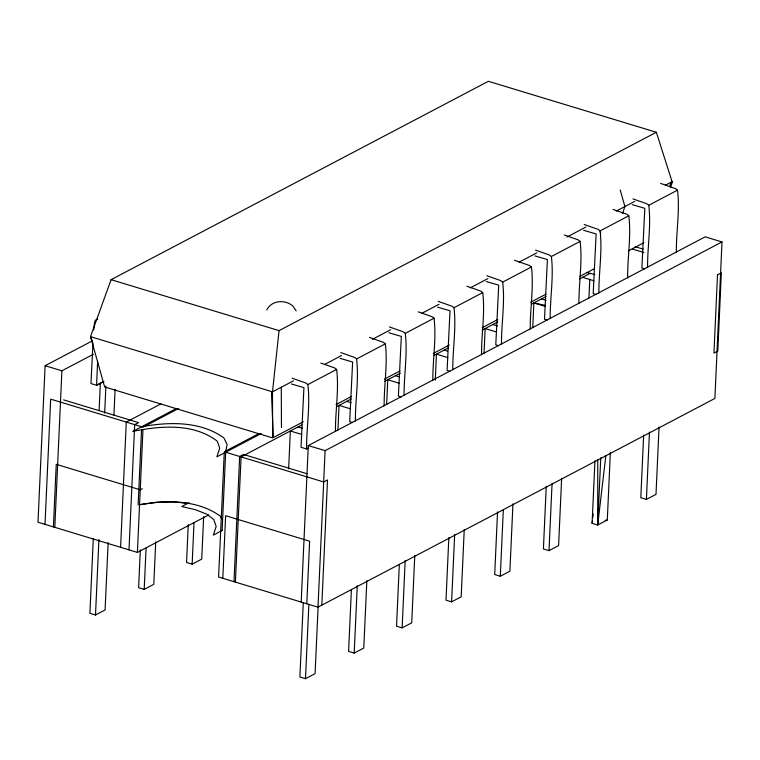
<?xml version="1.0" encoding="UTF-8"?>
<svg xmlns="http://www.w3.org/2000/svg" width="760" height="760" viewBox="0 0 760 760"><rect width="100%" height="100%" fill="white"/><g stroke="black" fill="none" stroke-linecap="round" stroke-linejoin="round"><path stroke-width="1.14" d="M594.947 460.731L592.106 523.327L597.711 525.027L597.75 459.8M97.641 361.171L96.577 385.272L90.972 383.572L92.967 342.855M291.479 383.99L303.933 387.638L300.998 447.288L306.594 448.989C306.413 427.614 310.394 405.802 307.876 384.57L305.909 383.059L292.077 378.185M335.454 431.537C335.274 410.932 339.14 389.899 336.632 369.445L334.666 367.925L320.834 363.062M355.395 421.049C355.214 400.444 359.081 379.411 356.573 358.957L354.606 357.438L340.774 352.573M384.151 405.925C383.971 385.32 387.837 364.287 385.339 343.834L383.363 342.313L369.531 337.449M404.092 395.438C403.911 374.832 407.778 353.799 405.279 333.345L403.303 331.825L389.471 326.962M432.849 380.304C432.668 359.708 436.534 338.675 434.036 318.221L432.06 316.702L418.228 311.837M452.789 369.825C452.608 349.22 456.475 328.187 453.976 307.733L452 306.213L438.168 301.349M481.545 354.692C481.365 334.096 485.241 313.063 482.733 292.609L480.757 291.089L466.925 286.226M501.486 344.213C501.306 323.608 505.181 302.575 502.673 282.122L500.697 280.601L486.865 275.738M530.242 329.08C530.062 308.484 533.938 287.451 531.43 266.998L529.454 265.477L514.501 260.252M550.183 318.601C550.003 297.996 553.878 276.963 551.37 256.51L549.394 254.99L535.562 250.126M578.939 303.468C578.759 282.872 582.635 261.839 580.127 241.385L578.151 239.865L564.319 234.992M598.889 292.99C598.709 272.384 602.566 251.36 600.067 230.898L598.091 229.377L584.26 224.513M627.646 277.856C627.466 257.26 631.332 236.227 628.824 215.773L626.848 214.254L613.016 209.38M647.586 267.377C647.406 246.772 651.272 225.739 648.764 205.285L646.798 203.766L632.966 198.901M676.343 252.244C676.163 231.648 680.029 210.615 677.521 190.161L675.554 188.641L660.592 183.416M92.359 340.869L45.106 365.712L38 522.225L137.398 552.406L208.829 514.843M45.001 524.343L50.682 399.142L143.079 427.167L178.714 408.433M53.399 526.927L56.24 464.322L140.239 489.801L142.339 488.699M54.796 527.317L61.902 370.813L93.404 354.245M93.28 538.878L89.898 613.292L95.504 614.992L105.089 609.947L108.148 542.621M99.123 410.219L100.348 383.23M95.504 614.992L98.933 539.391M104.671 413.098L105.896 386.099M113.933 415.093L115.111 389.272M120.593 547.276L126.284 422.075L160.864 403.892M129 549.832L134.681 424.622L138.519 422.608L63.602 399.874M138.13 505.001L141.522 430.198M137.398 552.406L142.975 429.533M140.325 549.879L138.605 587.679L144.2 589.38L153.795 584.336L155.724 541.813M144.2 589.38L146.082 548.036M188.252 524.675L186.542 562.476L192.137 564.167L201.723 559.132L203.661 516.61M192.137 564.167L194.018 522.832M224.228 452.988L218.595 577.011L317.993 607.164L714.894 398.44L722 241.936L705.204 236.835L308.294 445.559L301.188 602.072M222.119 530.48L225.682 452.228L227.078 444.286L223.829 437.855C200.374 421.002 168.929 421.743 141.683 426.74M222.794 578.312L225.634 515.707L309.633 541.196L306.793 603.801M233.994 581.685L239.675 456.475L243.513 454.461L307.078 473.746M235.391 582.103L241.082 456.902L301.863 424.935M288.638 468.787L290.358 430.986L301.701 434.425M303.278 602.585L299.896 676.998L305.491 678.699L315.077 673.654L318.136 606.328M305.491 678.699L308.873 604.285M317.993 607.164L325.099 450.661L722 241.936M321.822 605.15L327.512 479.94L323.674 481.954L224.276 451.801L258.865 433.618M337.934 430.179L339.055 405.374L350.398 408.813M351.386 589.969L348.593 651.386L354.198 653.087L363.784 648.042L366.842 580.716M354.198 653.087L357.257 585.76M386.631 404.567L387.762 379.762L399.104 383.202M399.323 564.756L396.53 626.183L402.135 627.874L411.72 622.839L414.779 555.512M402.135 627.874L405.184 560.547M435.28 380.142L436.458 354.151L447.811 357.599M448.846 537.558L445.997 600.163L451.601 601.863L461.187 596.818L464.246 529.492M451.601 601.863L454.66 534.536M484.034 353.343L485.165 328.538L496.508 331.987M497.543 511.945L494.703 574.55L500.298 576.251L509.894 571.207L512.943 503.88M500.298 576.251L503.31 510.103M532.741 327.74L533.862 302.926L545.347 305.416M546.25 486.343L543.409 548.938L549.005 550.639L558.591 545.604L561.649 478.268M549.005 550.639L552.064 483.312M588.924 298.195L589.779 279.291M610.356 452.656L607.297 519.992L597.711 525.027L600.761 457.7M643.653 435.119L640.813 497.724L646.408 499.415L655.994 494.38L659.053 427.053M646.408 499.415L649.467 432.088M656.355 132.268L488.367 81.301L111.074 279.68L90.506 336.632L104.652 386.945L272.65 437.912L272.479 391.865L279.062 330.638L656.355 132.268L672.087 181.744M93.727 329.963L94.582 322.145L95.494 320.14L97.555 319.067M592.106 523.327L592.382 520.98M592.8 517.465L593.208 513.94M597.711 525.027L605.825 455.8M622.525 213.55L624.9 206.539L620.245 190.057M669.75 186.248L671.108 182.239M670.434 187.53L672.638 181.431L665.332 185.278M266.788 309.956C271.538 300.086 285.427 299.212 293.047 306.223L296.172 310.925M176.215 408.595L132.886 431.376C160.55 425.809 193.714 422.902 217.341 441.284L219.716 448.153L216.875 456.845L261.212 433.533M293.455 380.836L271.519 392.369L273.296 437.57L303.306 421.791M324.529 364.486L341.506 355.566M372.39 339.321L390.602 329.745M421.942 313.262L438.995 304.304M470.212 287.888L487.901 278.587M519.089 262.181L536.845 252.842M566.989 237.006L585.941 227.021M616.236 211.09L634.628 201.438M307.876 384.57L336.632 369.445M356.573 358.957L385.339 343.834M405.279 333.345L434.036 318.221M453.976 307.733L482.733 292.609M502.673 282.122L531.43 266.998M551.37 256.51L580.127 241.385M628.824 215.773L600.067 230.898L600.78 233.396M648.764 205.285L677.521 190.161M336.072 404.558L351.51 396.435M384.446 379.116L400.007 370.937M433.285 353.438L449.284 345.021M482.153 327.74L497.752 319.533M530.594 302.271L546.031 294.148M579.899 276.336L594.453 268.679M628.358 250.847L643.796 242.734M336.442 406.752L351.11 399.038M384.645 381.397L400.368 373.131M433.903 355.499L448.571 347.785M482.106 330.153L497.828 321.879M531.364 304.247L546.031 296.533M579.567 278.901L590.235 273.286L594.776 274.664M189.069 502.702L181.773 506.54L195.415 509.703L206.701 514.111L213.788 519.574L216.163 526.442L213.322 535.106L222.395 530.337M306.603 448.989L308.655 447.906M605.121 520.467L607.297 519.992M140.343 504.678C166.924 499.899 197.476 499.728 220.276 516.106L221.663 518.861M140.885 504.45L157.159 502.198L173.327 501.818L187.786 503.376M632.367 204.696L644.822 208.344L641.886 268.005L644.689 268.85M583.661 230.309L596.125 233.957L593.189 293.616L595.992 294.462M534.964 255.92L547.418 259.569L544.483 319.228L547.285 320.074M486.267 281.533L498.721 285.18L495.786 344.841L498.589 345.686M437.57 307.154L450.024 310.792L447.089 370.452L449.891 371.298M388.873 332.766L401.327 336.404L398.392 396.065L401.195 396.91M340.176 358.378L352.63 362.016L349.695 421.676L352.498 422.522M635.198 246.696L643.131 249.109M632.491 249.061L643.834 252.501M586.682 272.365L590.045 273.391M582.568 277.324L593.911 280.763M541.538 298.898L546.069 300.276M533.862 302.926L545.214 306.375M492.831 324.51L497.372 325.888M444.134 350.123L447.535 351.148M111.074 279.68L279.062 330.638M395.428 375.734L398.829 376.76M346.731 401.346L351.262 402.714M90.487 336.651L272.498 391.837M298.024 426.949L302.565 428.327M45.106 365.712L61.902 370.813M308.294 445.559L325.099 450.661M91.001 337.582L92.321 341.705M281.295 387.229L281.447 427.519M717.506 274.854L713.953 353.106L717.792 351.091L721.344 272.83L717.506 274.854M103.769 381.491L96.577 385.272L103.759 381.491"/></g></svg>
